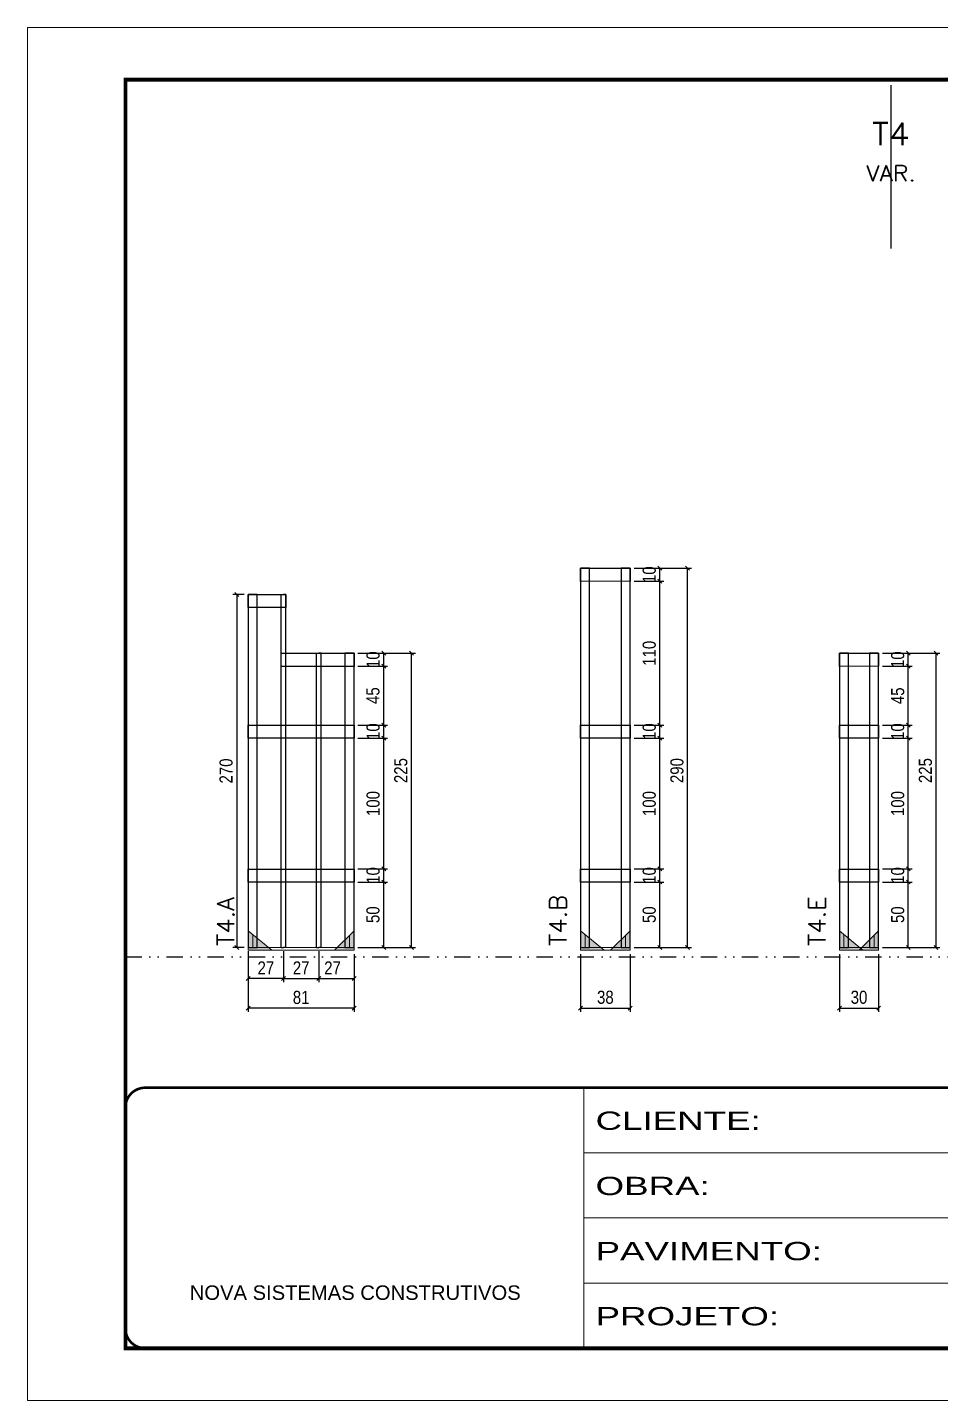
# Model space of a CAD drawing. Extents: x 14400 to 27878, y -21631 to 6985.
# Drawn here: x 16012 to 16711, y -957 to 93 of the extents above; entities that cross this region are included whole.
import ezdxf
from ezdxf.enums import TextEntityAlignment as Align

# ---------------------------------------------------------------- set-up
doc = ezdxf.new("R2010")
doc.units = 0
for name, pattern in [('CONTINUO', [0]), ('DASHED', [0.75, 0.5, -0.25]), ('DIVIDE2', [0.625, 0.25, -0.125, 0, -0.125, 0, -0.125]), ('HIDDEN', [0.375, 0.25, -0.125])]:
    doc.linetypes.add(name, pattern=pattern)
for name, color, linetype in [('COTA', 241, 'Continuous'), ('Nível', 160, 'Continuous'), ('SARR_2.2x10', 60, 'Continuous'), ('SARR_3.5x7', 81, 'Continuous'), ('SARR_7x7', 40, 'Continuous'), ('Texto de Titulo', 7, 'Continuous'), ('Texto Qtd Sarr', 242, 'Continuous')]:
    doc.layers.add(name, color=color, linetype=linetype)
for name, color, linetype, lineweight in [('Folhas', 255, 'Continuous', 9), ('Madeira', 126, 'Continuous', 18), ('Sarr 2.2x7', 40, 'Continuous', 9), ('SARRAFO DE PRESSAO', 251, 'DASHED', 9), ('Texto Seção', 7, 'Continuous', 15)]:
    doc.layers.add(name, color=color, linetype=linetype, lineweight=lineweight)
doc.styles.add('ARIAL', font='arial.ttf')
doc.styles.add('COTA TECNICA', font='techl___.ttf', dxfattribs={"height": 10})
doc.styles.add('REGUA-120', font='ROMANS.shx', dxfattribs={"height": 15})
doc.styles.add('ROMANS', font='romans.shx')
doc.styles.add('Tecnologia', font='')
doc.styles.get('Tecnologia').set_extended_font_data('Forgotten Futurist')
doc.dimstyles.new('PAINEL', dxfattribs={"dimtxt": 10, "dimasz": 3, "dimexe": 3, "dimexo": 3, "dimgap": 3, "dimtad": 1, "dimdec": 1, "dimzin": 12, "dimdsep": 46, "dimtxsty": 'COTA TECNICA', "dimblk1": 'OBLIQUE', "dimblk2": 'OBLIQUE', "dimsah": 1, "dimcen": 0.9, "dimclrd": 4, "dimclre": 4, "dimclrt": 240, "dimadec": 1, "dimazin": 3, "dimtfac": 1, "dimtdec": 1, "dimtmove": 0, "dimatfit": 3, "dimfxl": 1, "dimtolj": 1, "dimtzin": 12, "dimarcsym": 0})

# ---------------------------------------------------------------- blocks, each defined once
blk = doc.blocks.new('9999999999')
at = {"color": 30, "linetype": 'CONTINUO'}
for p, q in [((98564.6, 34230.2), (98564.6, 34429.4)), ((98564.6, 34379.6), (99584, 34379.6)), ((98564.6, 34329.8), (99488, 34329.8)), ((98564.6, 34280), (99488, 34280))]:
    blk.add_line(p, q, dxfattribs=at)
at = {"color": 30, "linetype": 'CONTINUO', "const_width": 2}
blk.add_lwpolyline([(99584, 34230.2), (99584, 34414.4, 0.414214), (99569, 34429.4), (98229, 34429.4, 0.414214), (98214, 34414.4), (98214, 34245.2, 0.414214), (98229, 34230.2), (99584, 34230.2)], format="xyb", dxfattribs=at)
at = {"layer": 'Folhas'}
blk.add_lwpolyline([(98139, 34190.2), (99624, 34190.2), (99624, 35240.2), (98139, 35240.2)], close=True, dxfattribs=at)
at = {"layer": 'Folhas', "color": 30, "const_width": 3}
blk.add_lwpolyline([(98214, 34230.2), (99584, 34230.2), (99584, 35200.2), (98214, 35200.2)], close=True, dxfattribs=at)
at = {"color": 7, "linetype": 'Continuous', "ltscale": 5, "style": 'ARIAL'}
blk.add_text('NOVA SISTEMAS CONSTRUTIVOS', height=11.059, dxfattribs=at).set_placement((98263.2, 34267.2))
at = {"layer": 'Folhas', "color": 7, "style": 'Tecnologia', "width": 1.5}
for s, p in [('CLIENTE:', (98573.7, 34397.2)), ('OBRA:', (98573.7, 34347.3)), ('PAVIMENTO:', (98573.7, 34297.5)), ('PROJETO:', (98573.7, 34247.7))]:
    blk.add_text(s, height=14, dxfattribs=at).set_placement(p)
blk = doc.blocks.new('titulo1')
at = {"layer": 'Defpoints', "color": 252, "linetype": 'HIDDEN', "ltscale": 2}
blk.add_line((0, 0), (0, 125), dxfattribs=at)
at = {"layer": 'Defpoints', "style": 'ROMANS', "oblique": 15}
blk.add_attdef('FOLHA', text='', height=10, dxfattribs=at).set_placement((0, 15.6), align=Align.MIDDLE_CENTER)
at = {"layer": 'Texto Qtd Sarr', "color": 3, "style": 'ROMANS', "oblique": 15}
for tag, height, p in [('TITULO', 17, (0, 71.4)), ('SEÇÃO', 12, (0, 41.5))]:
    blk.add_attdef(tag, text='', height=height, dxfattribs=at).set_placement(p, align=Align.MIDDLE_CENTER)
blk = doc.blocks.new('_Oblique')
at = {"color": 0, "linetype": 'ByBlock', "lineweight": -2}
blk.add_line((-0.5, -0.5), (0.5, 0.5), dxfattribs=at)
blk = doc.blocks.new('*D7072')
at = {"layer": 'COTA', "color": 4, "lineweight": -2, "transparency": 16777216}
for p, q in [((16180.9, -628.4), (16180.9, -659.6)), ((16261.9, -628.4), (16261.9, -659.6)), ((16261.9, -656.6), (16180.9, -656.6))]:
    blk.add_line(p, q, dxfattribs=at)
at = {"layer": 'Defpoints', "color": 0, "transparency": 16777216}
for p in [(16180.9, -625.4), (16261.9, -625.4), (16180.9, -656.6)]:
    blk.add_point(p, dxfattribs=at)
at = {"layer": 'COTA', "color": 4, "lineweight": -2, "transparency": 16777216, "xscale": 3, "yscale": 3, "zscale": 3, "rotation": 180}
blk.add_blockref('_Oblique', (16180.9, -656.6), dxfattribs=at)
at = {"layer": 'COTA', "color": 4, "lineweight": -2, "transparency": 16777216, "xscale": 3, "yscale": 3, "zscale": 3}
blk.add_blockref('_Oblique', (16261.9, -656.6), dxfattribs=at)
at = {"layer": 'COTA', "color": 240, "transparency": 16777216, "insert": (16221.4, -648.5), "char_height": 10, "attachment_point": 5, "style": 'COTA TECNICA'}
blk.add_mtext('\\A1;81', dxfattribs=at)
blk = doc.blocks.new('*D7073')
at = {"layer": 'COTA', "color": 4, "lineweight": -2, "transparency": 16777216}
for p, q in [((16180.9, -613.2), (16180.9, -636.9)), ((16207.9, -613.2), (16207.9, -636.9)), ((16207.9, -633.9), (16180.9, -633.9))]:
    blk.add_line(p, q, dxfattribs=at)
at = {"layer": 'Defpoints', "color": 0, "transparency": 16777216}
for p in [(16180.9, -610.2), (16207.9, -610.2), (16180.9, -633.9)]:
    blk.add_point(p, dxfattribs=at)
at = {"layer": 'COTA', "color": 4, "lineweight": -2, "transparency": 16777216, "xscale": 3, "yscale": 3, "zscale": 3, "rotation": 180}
blk.add_blockref('_Oblique', (16180.9, -633.9), dxfattribs=at)
at = {"layer": 'COTA', "color": 4, "lineweight": -2, "transparency": 16777216, "xscale": 3, "yscale": 3, "zscale": 3}
blk.add_blockref('_Oblique', (16207.9, -633.9), dxfattribs=at)
at = {"layer": 'COTA', "color": 240, "transparency": 16777216, "insert": (16194.4, -625.9), "char_height": 10, "attachment_point": 5, "style": 'COTA TECNICA'}
blk.add_mtext('\\A1;27', dxfattribs=at)
blk = doc.blocks.new('*D7074')
at = {"layer": 'COTA', "color": 4, "lineweight": -2, "transparency": 16777216}
for p, q in [((16234.9, -613.2), (16234.9, -636.9)), ((16261.9, -615.4), (16261.9, -636.9)), ((16234.9, -633.9), (16261.9, -633.9))]:
    blk.add_line(p, q, dxfattribs=at)
at = {"layer": 'Defpoints', "color": 0, "transparency": 16777216}
for p in [(16234.9, -610.2), (16261.9, -612.4), (16261.9, -633.9)]:
    blk.add_point(p, dxfattribs=at)
at = {"layer": 'COTA', "color": 4, "lineweight": -2, "transparency": 16777216, "xscale": 3, "yscale": 3, "zscale": 3, "rotation": 180}
blk.add_blockref('_Oblique', (16234.9, -633.9), dxfattribs=at)
at = {"layer": 'COTA', "color": 4, "lineweight": -2, "transparency": 16777216, "xscale": 3, "yscale": 3, "zscale": 3}
blk.add_blockref('_Oblique', (16261.9, -633.9), dxfattribs=at)
at = {"layer": 'COTA', "color": 240, "transparency": 16777216, "insert": (16245.4, -625.9), "char_height": 10, "attachment_point": 5, "style": 'COTA TECNICA'}
blk.add_mtext('\\A1;27', dxfattribs=at)
blk = doc.blocks.new('*D7075')
at = {"layer": 'COTA', "color": 4, "lineweight": -2, "transparency": 16777216}
for p, q in [((16264.9, -560.2), (16287.6, -560.2)), ((16284.6, -610.2), (16284.6, -560.2)), ((16264.9, -610.2), (16287.6, -610.2))]:
    blk.add_line(p, q, dxfattribs=at)
at = {"layer": 'Defpoints', "color": 0, "transparency": 16777216}
for p in [(16261.9, -560.2), (16284.6, -560.2), (16261.9, -610.2)]:
    blk.add_point(p, dxfattribs=at)
at = {"layer": 'COTA', "color": 4, "lineweight": -2, "transparency": 16777216, "xscale": 3, "yscale": 3, "zscale": 3}
for p, rotation in [((16284.6, -560.2), 90), ((16284.6, -610.2), 270)]:
    blk.add_blockref('_Oblique', p, dxfattribs=dict(at, rotation=rotation))
at = {"layer": 'COTA', "color": 240, "transparency": 16777216, "insert": (16276.4, -585.2), "char_height": 10, "attachment_point": 5, "rotation": 90, "style": 'COTA TECNICA'}
blk.add_mtext('\\A1;50', dxfattribs=at)
blk = doc.blocks.new('*D7076')
at = {"layer": 'COTA', "color": 4, "lineweight": -2, "transparency": 16777216}
for p, q in [((16207.9, -613.2), (16207.9, -636.9)), ((16234.9, -613.2), (16234.9, -636.9)), ((16207.9, -633.9), (16234.9, -633.9))]:
    blk.add_line(p, q, dxfattribs=at)
at = {"layer": 'Defpoints', "color": 0, "transparency": 16777216}
for p in [(16207.9, -610.2), (16234.9, -610.2), (16234.9, -633.9)]:
    blk.add_point(p, dxfattribs=at)
at = {"layer": 'COTA', "color": 4, "lineweight": -2, "transparency": 16777216, "xscale": 3, "yscale": 3, "zscale": 3, "rotation": 180}
blk.add_blockref('_Oblique', (16207.9, -633.9), dxfattribs=at)
at = {"layer": 'COTA', "color": 4, "lineweight": -2, "transparency": 16777216, "xscale": 3, "yscale": 3, "zscale": 3}
blk.add_blockref('_Oblique', (16234.9, -633.9), dxfattribs=at)
at = {"layer": 'COTA', "color": 240, "transparency": 16777216, "insert": (16221.4, -625.9), "char_height": 10, "attachment_point": 5, "style": 'COTA TECNICA'}
blk.add_mtext('\\A1;27', dxfattribs=at)
blk = doc.blocks.new('*D7077')
at = {"layer": 'COTA', "color": 4, "lineweight": -2, "transparency": 16777216}
for p, q in [((16264.9, -550.2), (16287.6, -550.2)), ((16284.6, -560.2), (16284.6, -550.2)), ((16264.9, -560.2), (16287.6, -560.2))]:
    blk.add_line(p, q, dxfattribs=at)
at = {"layer": 'Defpoints', "color": 0, "transparency": 16777216}
for p in [(16261.9, -550.2), (16284.6, -550.2), (16261.9, -560.2)]:
    blk.add_point(p, dxfattribs=at)
at = {"layer": 'COTA', "color": 4, "lineweight": -2, "transparency": 16777216, "xscale": 3, "yscale": 3, "zscale": 3}
for p, rotation in [((16284.6, -550.2), 90), ((16284.6, -560.2), 270)]:
    blk.add_blockref('_Oblique', p, dxfattribs=dict(at, rotation=rotation))
at = {"layer": 'COTA', "color": 240, "transparency": 16777216, "insert": (16276.5, -555.2), "char_height": 10, "attachment_point": 5, "rotation": 90, "style": 'COTA TECNICA'}
blk.add_mtext('\\A1;10', dxfattribs=at)
blk = doc.blocks.new('*D7078')
at = {"layer": 'COTA', "color": 4, "lineweight": -2, "transparency": 16777216}
for p, q in [((16264.9, -450.2), (16287.6, -450.2)), ((16284.6, -550.2), (16284.6, -450.2)), ((16264.9, -550.2), (16287.6, -550.2))]:
    blk.add_line(p, q, dxfattribs=at)
at = {"layer": 'Defpoints', "color": 0, "transparency": 16777216}
for p in [(16261.9, -450.2), (16284.6, -450.2), (16261.9, -550.2)]:
    blk.add_point(p, dxfattribs=at)
at = {"layer": 'COTA', "color": 4, "lineweight": -2, "transparency": 16777216, "xscale": 3, "yscale": 3, "zscale": 3}
for p, rotation in [((16284.6, -450.2), 90), ((16284.6, -550.2), 270)]:
    blk.add_blockref('_Oblique', p, dxfattribs=dict(at, rotation=rotation))
at = {"layer": 'COTA', "color": 240, "transparency": 16777216, "insert": (16276.5, -500.2), "char_height": 10, "attachment_point": 5, "rotation": 90, "style": 'COTA TECNICA'}
blk.add_mtext('\\A1;100', dxfattribs=at)
blk = doc.blocks.new('*D7079')
at = {"layer": 'COTA', "color": 4, "lineweight": -2, "transparency": 16777216}
for p, q in [((16264.9, -440.2), (16287.6, -440.2)), ((16284.6, -450.2), (16284.6, -440.2)), ((16264.9, -450.2), (16287.6, -450.2))]:
    blk.add_line(p, q, dxfattribs=at)
at = {"layer": 'Defpoints', "color": 0, "transparency": 16777216}
for p in [(16261.9, -440.2), (16284.6, -440.2), (16261.9, -450.2)]:
    blk.add_point(p, dxfattribs=at)
at = {"layer": 'COTA', "color": 4, "lineweight": -2, "transparency": 16777216, "xscale": 3, "yscale": 3, "zscale": 3}
for p, rotation in [((16284.6, -440.2), 90), ((16284.6, -450.2), 270)]:
    blk.add_blockref('_Oblique', p, dxfattribs=dict(at, rotation=rotation))
at = {"layer": 'COTA', "color": 240, "transparency": 16777216, "insert": (16276.5, -445.2), "char_height": 10, "attachment_point": 5, "rotation": 90, "style": 'COTA TECNICA'}
blk.add_mtext('\\A1;10', dxfattribs=at)
blk = doc.blocks.new('*D7080')
at = {"layer": 'COTA', "color": 4, "lineweight": -2, "transparency": 16777216}
for p, q in [((16264.9, -395.2), (16287.6, -395.2)), ((16284.6, -440.2), (16284.6, -395.2)), ((16264.9, -440.2), (16287.6, -440.2))]:
    blk.add_line(p, q, dxfattribs=at)
at = {"layer": 'Defpoints', "color": 0, "transparency": 16777216}
for p in [(16261.9, -395.2), (16284.6, -395.2), (16261.9, -440.2)]:
    blk.add_point(p, dxfattribs=at)
at = {"layer": 'COTA', "color": 4, "lineweight": -2, "transparency": 16777216, "xscale": 3, "yscale": 3, "zscale": 3}
for p, rotation in [((16284.6, -395.2), 90), ((16284.6, -440.2), 270)]:
    blk.add_blockref('_Oblique', p, dxfattribs=dict(at, rotation=rotation))
at = {"layer": 'COTA', "color": 240, "transparency": 16777216, "insert": (16276.4, -417.7), "char_height": 10, "attachment_point": 5, "rotation": 90, "style": 'COTA TECNICA'}
blk.add_mtext('\\A1;45', dxfattribs=at)
blk = doc.blocks.new('*D7081')
at = {"layer": 'COTA', "color": 4, "lineweight": -2, "transparency": 16777216}
for p, q in [((16264.9, -385.2), (16287.6, -385.2)), ((16284.6, -395.2), (16284.6, -385.2)), ((16264.9, -395.2), (16287.6, -395.2))]:
    blk.add_line(p, q, dxfattribs=at)
at = {"layer": 'Defpoints', "color": 0, "transparency": 16777216}
for p in [(16261.9, -385.2), (16284.6, -385.2), (16261.9, -395.2)]:
    blk.add_point(p, dxfattribs=at)
at = {"layer": 'COTA', "color": 4, "lineweight": -2, "transparency": 16777216, "xscale": 3, "yscale": 3, "zscale": 3}
for p, rotation in [((16284.6, -385.2), 90), ((16284.6, -395.2), 270)]:
    blk.add_blockref('_Oblique', p, dxfattribs=dict(at, rotation=rotation))
at = {"layer": 'COTA', "color": 240, "transparency": 16777216, "insert": (16276.5, -390.2), "char_height": 10, "attachment_point": 5, "rotation": 90, "style": 'COTA TECNICA'}
blk.add_mtext('\\A1;10', dxfattribs=at)
blk = doc.blocks.new('*D7082')
at = {"layer": 'COTA', "color": 4, "lineweight": -2, "transparency": 16777216}
for p, q in [((16264.9, -385.3), (16308.8, -385.3)), ((16305.8, -610.3), (16305.8, -385.3)), ((16264.9, -610.3), (16308.8, -610.3))]:
    blk.add_line(p, q, dxfattribs=at)
at = {"layer": 'Defpoints', "color": 0, "transparency": 16777216}
for p in [(16261.9, -385.3), (16305.8, -385.3), (16261.9, -610.3)]:
    blk.add_point(p, dxfattribs=at)
at = {"layer": 'COTA', "color": 4, "lineweight": -2, "transparency": 16777216, "xscale": 3, "yscale": 3, "zscale": 3}
for p, rotation in [((16305.8, -385.3), 90), ((16305.8, -610.3), 270)]:
    blk.add_blockref('_Oblique', p, dxfattribs=dict(at, rotation=rotation))
at = {"layer": 'COTA', "color": 240, "transparency": 16777216, "insert": (16297.7, -475), "char_height": 10, "attachment_point": 5, "rotation": 90, "style": 'COTA TECNICA'}
blk.add_mtext('\\A1;225', dxfattribs=at)
blk = doc.blocks.new('*D7083')
at = {"layer": 'COTA', "color": 4, "lineweight": -2, "transparency": 16777216}
for p, q in [((16177.9, -340.3), (16169.1, -340.3)), ((16172.1, -340.3), (16172.1, -610.2)), ((16177.9, -610.2), (16169.1, -610.2))]:
    blk.add_line(p, q, dxfattribs=at)
at = {"layer": 'Defpoints', "color": 0, "transparency": 16777216}
for p in [(16180.9, -340.3), (16172.1, -610.2), (16180.9, -610.2)]:
    blk.add_point(p, dxfattribs=at)
at = {"layer": 'COTA', "color": 4, "lineweight": -2, "transparency": 16777216, "xscale": 3, "yscale": 3, "zscale": 3}
for p, rotation in [((16172.1, -340.3), 90), ((16172.1, -610.2), 270)]:
    blk.add_blockref('_Oblique', p, dxfattribs=dict(at, rotation=rotation))
at = {"layer": 'COTA', "color": 240, "transparency": 16777216, "insert": (16164, -475.3), "char_height": 10, "attachment_point": 5, "rotation": 90, "style": 'COTA TECNICA'}
blk.add_mtext('\\A1;270', dxfattribs=at)
blk = doc.blocks.new('*D7084')
at = {"layer": 'COTA', "color": 4, "lineweight": -2, "transparency": 16777216}
for p, q in [((16476.2, -560.2), (16498.9, -560.2)), ((16495.9, -610.2), (16495.9, -560.2)), ((16476.2, -610.2), (16498.9, -610.2))]:
    blk.add_line(p, q, dxfattribs=at)
at = {"layer": 'Defpoints', "color": 0, "transparency": 16777216}
for p in [(16473.2, -560.2), (16495.9, -560.2), (16473.2, -610.2)]:
    blk.add_point(p, dxfattribs=at)
at = {"layer": 'COTA', "color": 4, "lineweight": -2, "transparency": 16777216, "xscale": 3, "yscale": 3, "zscale": 3}
for p, rotation in [((16495.9, -560.2), 90), ((16495.9, -610.2), 270)]:
    blk.add_blockref('_Oblique', p, dxfattribs=dict(at, rotation=rotation))
at = {"layer": 'COTA', "color": 240, "transparency": 16777216, "insert": (16487.8, -585.2), "char_height": 10, "attachment_point": 5, "rotation": 90, "style": 'COTA TECNICA'}
blk.add_mtext('\\A1;50', dxfattribs=at)
blk = doc.blocks.new('*D7085')
at = {"layer": 'COTA', "color": 4, "lineweight": -2, "transparency": 16777216}
for p, q in [((16476.2, -550.2), (16498.9, -550.2)), ((16495.9, -560.2), (16495.9, -550.2)), ((16476.2, -560.2), (16498.9, -560.2))]:
    blk.add_line(p, q, dxfattribs=at)
at = {"layer": 'Defpoints', "color": 0, "transparency": 16777216}
for p in [(16473.2, -550.2), (16495.9, -550.2), (16473.2, -560.2)]:
    blk.add_point(p, dxfattribs=at)
at = {"layer": 'COTA', "color": 4, "lineweight": -2, "transparency": 16777216, "xscale": 3, "yscale": 3, "zscale": 3}
for p, rotation in [((16495.9, -550.2), 90), ((16495.9, -560.2), 270)]:
    blk.add_blockref('_Oblique', p, dxfattribs=dict(at, rotation=rotation))
at = {"layer": 'COTA', "color": 240, "transparency": 16777216, "insert": (16487.8, -555.2), "char_height": 10, "attachment_point": 5, "rotation": 90, "style": 'COTA TECNICA'}
blk.add_mtext('\\A1;10', dxfattribs=at)
blk = doc.blocks.new('*D7086')
at = {"layer": 'COTA', "color": 4, "lineweight": -2, "transparency": 16777216}
for p, q in [((16476.2, -450.2), (16498.9, -450.2)), ((16495.9, -550.2), (16495.9, -450.2)), ((16476.2, -550.2), (16498.9, -550.2))]:
    blk.add_line(p, q, dxfattribs=at)
at = {"layer": 'Defpoints', "color": 0, "transparency": 16777216}
for p in [(16473.2, -450.2), (16495.9, -450.2), (16473.2, -550.2)]:
    blk.add_point(p, dxfattribs=at)
at = {"layer": 'COTA', "color": 4, "lineweight": -2, "transparency": 16777216, "xscale": 3, "yscale": 3, "zscale": 3}
for p, rotation in [((16495.9, -450.2), 90), ((16495.9, -550.2), 270)]:
    blk.add_blockref('_Oblique', p, dxfattribs=dict(at, rotation=rotation))
at = {"layer": 'COTA', "color": 240, "transparency": 16777216, "insert": (16487.8, -500.2), "char_height": 10, "attachment_point": 5, "rotation": 90, "style": 'COTA TECNICA'}
blk.add_mtext('\\A1;100', dxfattribs=at)
blk = doc.blocks.new('*D7087')
at = {"layer": 'COTA', "color": 4, "lineweight": -2, "transparency": 16777216}
for p, q in [((16476.2, -440.2), (16498.9, -440.2)), ((16495.9, -450.2), (16495.9, -440.2)), ((16476.2, -450.2), (16498.9, -450.2))]:
    blk.add_line(p, q, dxfattribs=at)
at = {"layer": 'Defpoints', "color": 0, "transparency": 16777216}
for p in [(16473.2, -440.2), (16495.9, -440.2), (16473.2, -450.2)]:
    blk.add_point(p, dxfattribs=at)
at = {"layer": 'COTA', "color": 4, "lineweight": -2, "transparency": 16777216, "xscale": 3, "yscale": 3, "zscale": 3}
for p, rotation in [((16495.9, -440.2), 90), ((16495.9, -450.2), 270)]:
    blk.add_blockref('_Oblique', p, dxfattribs=dict(at, rotation=rotation))
at = {"layer": 'COTA', "color": 240, "transparency": 16777216, "insert": (16487.8, -445.2), "char_height": 10, "attachment_point": 5, "rotation": 90, "style": 'COTA TECNICA'}
blk.add_mtext('\\A1;10', dxfattribs=at)
blk = doc.blocks.new('*D7088')
at = {"layer": 'COTA', "color": 4, "lineweight": -2, "transparency": 16777216}
for p, q in [((16476.2, -320.2), (16498.9, -320.2)), ((16495.9, -330.2), (16495.9, -320.2)), ((16476.2, -330.2), (16498.9, -330.2))]:
    blk.add_line(p, q, dxfattribs=at)
at = {"layer": 'Defpoints', "color": 0, "transparency": 16777216}
for p in [(16473.2, -320.2), (16495.9, -320.2), (16473.2, -330.2)]:
    blk.add_point(p, dxfattribs=at)
at = {"layer": 'COTA', "color": 4, "lineweight": -2, "transparency": 16777216, "xscale": 3, "yscale": 3, "zscale": 3}
for p, rotation in [((16495.9, -320.2), 90), ((16495.9, -330.2), 270)]:
    blk.add_blockref('_Oblique', p, dxfattribs=dict(at, rotation=rotation))
at = {"layer": 'COTA', "color": 240, "transparency": 16777216, "insert": (16487.8, -325.2), "char_height": 10, "attachment_point": 5, "rotation": 90, "style": 'COTA TECNICA'}
blk.add_mtext('\\A1;10', dxfattribs=at)
blk = doc.blocks.new('*D7089')
at = {"layer": 'COTA', "color": 4, "lineweight": -2, "transparency": 16777216}
for p, q in [((16476.2, -320.3), (16520.1, -320.3)), ((16517.1, -610.3), (16517.1, -320.3)), ((16476.2, -610.3), (16520.1, -610.3))]:
    blk.add_line(p, q, dxfattribs=at)
at = {"layer": 'Defpoints', "color": 0, "transparency": 16777216}
for p in [(16473.2, -320.3), (16517.1, -320.3), (16473.2, -610.3)]:
    blk.add_point(p, dxfattribs=at)
at = {"layer": 'COTA', "color": 4, "lineweight": -2, "transparency": 16777216, "xscale": 3, "yscale": 3, "zscale": 3}
for p, rotation in [((16517.1, -320.3), 90), ((16517.1, -610.3), 270)]:
    blk.add_blockref('_Oblique', p, dxfattribs=dict(at, rotation=rotation))
at = {"layer": 'COTA', "color": 240, "transparency": 16777216, "insert": (16509, -475), "char_height": 10, "attachment_point": 5, "rotation": 90, "style": 'COTA TECNICA'}
blk.add_mtext('\\A1;290', dxfattribs=at)
blk = doc.blocks.new('*D7090')
at = {"layer": 'COTA', "color": 4, "lineweight": -2, "transparency": 16777216}
for p, q in [((16435.2, -615.4), (16435.2, -659.6)), ((16473.2, -615.4), (16473.2, -659.6)), ((16435.2, -656.6), (16473.2, -656.6))]:
    blk.add_line(p, q, dxfattribs=at)
at = {"layer": 'Defpoints', "color": 0, "transparency": 16777216}
for p in [(16435.2, -612.4), (16473.2, -612.4), (16473.2, -656.6)]:
    blk.add_point(p, dxfattribs=at)
at = {"layer": 'COTA', "color": 4, "lineweight": -2, "transparency": 16777216, "xscale": 3, "yscale": 3, "zscale": 3, "rotation": 180}
blk.add_blockref('_Oblique', (16435.2, -656.6), dxfattribs=at)
at = {"layer": 'COTA', "color": 4, "lineweight": -2, "transparency": 16777216, "xscale": 3, "yscale": 3, "zscale": 3}
blk.add_blockref('_Oblique', (16473.2, -656.6), dxfattribs=at)
at = {"layer": 'COTA', "color": 240, "transparency": 16777216, "insert": (16454.2, -648.4), "char_height": 10, "attachment_point": 5, "style": 'COTA TECNICA'}
blk.add_mtext('\\A1;38', dxfattribs=at)
blk = doc.blocks.new('*D7091')
at = {"layer": 'COTA', "color": 4, "lineweight": -2, "transparency": 16777216}
for p, q in [((16476.2, -330.2), (16498.9, -330.2)), ((16495.9, -440.3), (16495.9, -330.2)), ((16476.2, -440.3), (16498.9, -440.3))]:
    blk.add_line(p, q, dxfattribs=at)
at = {"layer": 'Defpoints', "color": 0, "transparency": 16777216}
for p in [(16473.2, -330.2), (16495.9, -330.2), (16473.2, -440.3)]:
    blk.add_point(p, dxfattribs=at)
at = {"layer": 'COTA', "color": 4, "lineweight": -2, "transparency": 16777216, "xscale": 3, "yscale": 3, "zscale": 3}
for p, rotation in [((16495.9, -330.2), 90), ((16495.9, -440.3), 270)]:
    blk.add_blockref('_Oblique', p, dxfattribs=dict(at, rotation=rotation))
at = {"layer": 'COTA', "color": 240, "transparency": 16777216, "insert": (16487.8, -385.3), "char_height": 10, "attachment_point": 5, "rotation": 90, "style": 'COTA TECNICA'}
blk.add_mtext('\\A1;110', dxfattribs=at)
blk = doc.blocks.new('*D7094')
at = {"layer": 'COTA', "color": 4, "lineweight": -2, "transparency": 16777216}
for p, q in [((16666.3, -560.2), (16689, -560.2)), ((16686, -610.2), (16686, -560.2)), ((16666.3, -610.2), (16689, -610.2))]:
    blk.add_line(p, q, dxfattribs=at)
at = {"layer": 'Defpoints', "color": 0, "transparency": 16777216}
for p in [(16663.3, -560.2), (16686, -560.2), (16663.3, -610.2)]:
    blk.add_point(p, dxfattribs=at)
at = {"layer": 'COTA', "color": 4, "lineweight": -2, "transparency": 16777216, "xscale": 3, "yscale": 3, "zscale": 3}
for p, rotation in [((16686, -560.2), 90), ((16686, -610.2), 270)]:
    blk.add_blockref('_Oblique', p, dxfattribs=dict(at, rotation=rotation))
at = {"layer": 'COTA', "color": 240, "transparency": 16777216, "insert": (16677.9, -585.2), "char_height": 10, "attachment_point": 5, "rotation": 90, "style": 'COTA TECNICA'}
blk.add_mtext('\\A1;50', dxfattribs=at)
blk = doc.blocks.new('*D7095')
at = {"layer": 'COTA', "color": 4, "lineweight": -2, "transparency": 16777216}
for p, q in [((16666.3, -550.2), (16689, -550.2)), ((16686, -560.2), (16686, -550.2)), ((16666.3, -560.2), (16689, -560.2))]:
    blk.add_line(p, q, dxfattribs=at)
at = {"layer": 'Defpoints', "color": 0, "transparency": 16777216}
for p in [(16663.3, -550.2), (16686, -550.2), (16663.3, -560.2)]:
    blk.add_point(p, dxfattribs=at)
at = {"layer": 'COTA', "color": 4, "lineweight": -2, "transparency": 16777216, "xscale": 3, "yscale": 3, "zscale": 3}
for p, rotation in [((16686, -550.2), 90), ((16686, -560.2), 270)]:
    blk.add_blockref('_Oblique', p, dxfattribs=dict(at, rotation=rotation))
at = {"layer": 'COTA', "color": 240, "transparency": 16777216, "insert": (16677.9, -555.2), "char_height": 10, "attachment_point": 5, "rotation": 90, "style": 'COTA TECNICA'}
blk.add_mtext('\\A1;10', dxfattribs=at)
blk = doc.blocks.new('*D7096')
at = {"layer": 'COTA', "color": 4, "lineweight": -2, "transparency": 16777216}
for p, q in [((16666.3, -450.2), (16689, -450.2)), ((16686, -550.2), (16686, -450.2)), ((16666.3, -550.2), (16689, -550.2))]:
    blk.add_line(p, q, dxfattribs=at)
at = {"layer": 'Defpoints', "color": 0, "transparency": 16777216}
for p in [(16663.3, -450.2), (16686, -450.2), (16663.3, -550.2)]:
    blk.add_point(p, dxfattribs=at)
at = {"layer": 'COTA', "color": 4, "lineweight": -2, "transparency": 16777216, "xscale": 3, "yscale": 3, "zscale": 3}
for p, rotation in [((16686, -450.2), 90), ((16686, -550.2), 270)]:
    blk.add_blockref('_Oblique', p, dxfattribs=dict(at, rotation=rotation))
at = {"layer": 'COTA', "color": 240, "transparency": 16777216, "insert": (16677.9, -500.2), "char_height": 10, "attachment_point": 5, "rotation": 90, "style": 'COTA TECNICA'}
blk.add_mtext('\\A1;100', dxfattribs=at)
blk = doc.blocks.new('*D7097')
at = {"layer": 'COTA', "color": 4, "lineweight": -2, "transparency": 16777216}
for p, q in [((16666.3, -440.2), (16689, -440.2)), ((16686, -450.2), (16686, -440.2)), ((16666.3, -450.2), (16689, -450.2))]:
    blk.add_line(p, q, dxfattribs=at)
at = {"layer": 'Defpoints', "color": 0, "transparency": 16777216}
for p in [(16663.3, -440.2), (16686, -440.2), (16663.3, -450.2)]:
    blk.add_point(p, dxfattribs=at)
at = {"layer": 'COTA', "color": 4, "lineweight": -2, "transparency": 16777216, "xscale": 3, "yscale": 3, "zscale": 3}
for p, rotation in [((16686, -440.2), 90), ((16686, -450.2), 270)]:
    blk.add_blockref('_Oblique', p, dxfattribs=dict(at, rotation=rotation))
at = {"layer": 'COTA', "color": 240, "transparency": 16777216, "insert": (16677.9, -445.2), "char_height": 10, "attachment_point": 5, "rotation": 90, "style": 'COTA TECNICA'}
blk.add_mtext('\\A1;10', dxfattribs=at)
blk = doc.blocks.new('*D7098')
at = {"layer": 'COTA', "color": 4, "lineweight": -2, "transparency": 16777216}
for p, q in [((16666.3, -385.2), (16689, -385.2)), ((16686, -395.2), (16686, -385.2)), ((16666.3, -395.2), (16689, -395.2))]:
    blk.add_line(p, q, dxfattribs=at)
at = {"layer": 'Defpoints', "color": 0, "transparency": 16777216}
for p in [(16663.3, -385.2), (16686, -385.2), (16663.3, -395.2)]:
    blk.add_point(p, dxfattribs=at)
at = {"layer": 'COTA', "color": 4, "lineweight": -2, "transparency": 16777216, "xscale": 3, "yscale": 3, "zscale": 3}
for p, rotation in [((16686, -385.2), 90), ((16686, -395.2), 270)]:
    blk.add_blockref('_Oblique', p, dxfattribs=dict(at, rotation=rotation))
at = {"layer": 'COTA', "color": 240, "transparency": 16777216, "insert": (16677.9, -390.2), "char_height": 10, "attachment_point": 5, "rotation": 90, "style": 'COTA TECNICA'}
blk.add_mtext('\\A1;10', dxfattribs=at)
blk = doc.blocks.new('*D7099')
at = {"layer": 'COTA', "color": 4, "lineweight": -2, "transparency": 16777216}
for p, q in [((16666.3, -385.3), (16710.2, -385.3)), ((16707.2, -610.3), (16707.2, -385.3)), ((16666.3, -610.3), (16710.2, -610.3))]:
    blk.add_line(p, q, dxfattribs=at)
at = {"layer": 'Defpoints', "color": 0, "transparency": 16777216}
for p in [(16663.3, -385.3), (16707.2, -385.3), (16663.3, -610.3)]:
    blk.add_point(p, dxfattribs=at)
at = {"layer": 'COTA', "color": 4, "lineweight": -2, "transparency": 16777216, "xscale": 3, "yscale": 3, "zscale": 3}
for p, rotation in [((16707.2, -385.3), 90), ((16707.2, -610.3), 270)]:
    blk.add_blockref('_Oblique', p, dxfattribs=dict(at, rotation=rotation))
at = {"layer": 'COTA', "color": 240, "transparency": 16777216, "insert": (16699.1, -475), "char_height": 10, "attachment_point": 5, "rotation": 90, "style": 'COTA TECNICA'}
blk.add_mtext('\\A1;225', dxfattribs=at)
blk = doc.blocks.new('*D7102')
at = {"layer": 'COTA', "color": 4, "lineweight": -2, "transparency": 16777216}
for p, q in [((16633.3, -615.4), (16633.3, -659.6)), ((16663.3, -615.4), (16663.3, -659.6)), ((16633.3, -656.6), (16663.3, -656.6))]:
    blk.add_line(p, q, dxfattribs=at)
at = {"layer": 'Defpoints', "color": 0, "transparency": 16777216}
for p in [(16633.3, -612.4), (16663.3, -612.4), (16663.3, -656.6)]:
    blk.add_point(p, dxfattribs=at)
at = {"layer": 'COTA', "color": 4, "lineweight": -2, "transparency": 16777216, "xscale": 3, "yscale": 3, "zscale": 3, "rotation": 180}
blk.add_blockref('_Oblique', (16633.3, -656.6), dxfattribs=at)
at = {"layer": 'COTA', "color": 4, "lineweight": -2, "transparency": 16777216, "xscale": 3, "yscale": 3, "zscale": 3}
blk.add_blockref('_Oblique', (16663.3, -656.6), dxfattribs=at)
at = {"layer": 'COTA', "color": 240, "transparency": 16777216, "insert": (16648.3, -648.4), "char_height": 10, "attachment_point": 5, "style": 'COTA TECNICA'}
blk.add_mtext('\\A1;30', dxfattribs=at)
blk = doc.blocks.new('*D7100')
at = {"layer": 'COTA', "color": 4, "lineweight": -2, "transparency": 16777216}
for p, q in [((16666.3, -395.2), (16689, -395.2)), ((16686, -440.3), (16686, -395.2)), ((16666.3, -440.3), (16689, -440.3))]:
    blk.add_line(p, q, dxfattribs=at)
at = {"layer": 'Defpoints', "color": 0, "transparency": 16777216}
for p in [(16663.3, -395.2), (16686, -395.2), (16663.3, -440.3)]:
    blk.add_point(p, dxfattribs=at)
at = {"layer": 'COTA', "color": 4, "lineweight": -2, "transparency": 16777216, "xscale": 3, "yscale": 3, "zscale": 3}
for p, rotation in [((16686, -395.2), 90), ((16686, -440.3), 270)]:
    blk.add_blockref('_Oblique', p, dxfattribs=dict(at, rotation=rotation))
at = {"layer": 'COTA', "color": 240, "transparency": 16777216, "insert": (16677.9, -417.8), "char_height": 10, "attachment_point": 5, "rotation": 90, "style": 'COTA TECNICA'}
blk.add_mtext('\\A1;45', dxfattribs=at)

msp = doc.modelspace()

# ---------------------------------------------------------------- hatches: boundary and pattern name
at = {"layer": 'Madeira'}
h = msp.add_hatch(color=252, dxfattribs=at)
h.dxf.hatch_style = 2
h.paths.add_polyline_path([(16180.85, -597.44), (16180.85, -612.44), (16198.85, -612.44)])
h = msp.add_hatch(color=252, dxfattribs=at)
h.dxf.hatch_style = 2
h.paths.add_polyline_path([(16261.85, -597.44), (16261.85, -612.44), (16246.85, -612.44)])
h = msp.add_hatch(color=252, dxfattribs=at)
h.dxf.hatch_style = 2
h.paths.add_polyline_path([(16435.17, -597.44), (16435.17, -612.44), (16453.17, -612.44)])
h = msp.add_hatch(color=252, dxfattribs=at)
h.dxf.hatch_style = 2
h.paths.add_polyline_path([(16473.17, -597.44), (16473.17, -612.44), (16458.17, -612.44)])
h = msp.add_hatch(color=252, dxfattribs=at)
h.dxf.hatch_style = 2
h.paths.add_polyline_path([(16633.29, -597.44), (16633.29, -612.44), (16651.29, -612.44)])
h = msp.add_hatch(color=252, dxfattribs=at)
h.dxf.hatch_style = 2
h.paths.add_polyline_path([(16663.29, -597.44), (16663.29, -612.44), (16648.29, -612.44)])

# ---------------------------------------------------------------- linework, layer by layer
at = {"layer": 'Madeira', "color": 1, "linetype": 'HIDDEN'}
for p, q in [((16184.35, -600.94), (16184.35, -610.24)), ((16184.35, -600.94), (16184.35, -610.24)), ((16187.85, -604.44), (16187.85, -610.24)), ((16258.35, -600.94), (16258.35, -610.24)), ((16258.35, -600.94), (16258.35, -610.24)), ((16438.67, -600.94), (16438.67, -610.24)), ((16438.67, -600.94), (16438.67, -610.24)), ((16442.17, -604.44), (16442.17, -610.24)), ((16469.67, -600.94), (16469.67, -610.24)), ((16469.67, -600.94), (16469.67, -610.24)), ((16636.79, -600.94), (16636.79, -610.24)), ((16636.79, -600.94), (16636.79, -610.24)), ((16640.29, -604.44), (16640.29, -610.24)), ((16659.79, -600.94), (16659.79, -610.24)), ((16659.79, -600.94), (16659.79, -610.24)), ((16190.69, -610.24), (16180.85, -610.24)), ((16190.69, -610.24), (16180.85, -610.24)), ((16196.65, -610.24), (16180.85, -610.24)), ((16249.05, -610.24), (16261.85, -610.24)), ((16252.02, -610.24), (16261.85, -610.24)), ((16252.02, -610.24), (16261.85, -610.24)), ((16445, -610.24), (16435.17, -610.24)), ((16445, -610.24), (16435.17, -610.24)), ((16450.97, -610.24), (16435.17, -610.24)), ((16460.37, -610.24), (16473.17, -610.24)), ((16463.34, -610.24), (16473.17, -610.24)), ((16463.34, -610.24), (16473.17, -610.24)), ((16643.12, -610.24), (16633.29, -610.24)), ((16643.12, -610.24), (16633.29, -610.24)), ((16649.09, -610.24), (16633.29, -610.24)), ((16650.49, -610.24), (16663.29, -610.24)), ((16653.45, -610.24), (16663.29, -610.24)), ((16653.45, -610.24), (16663.29, -610.24))]:
    msp.add_line(p, q, dxfattribs=at)
at = {"layer": 'Madeira'}
for p, q in [((16180.85, -610.24), (16180.85, -612.44)), ((16180.85, -610.24), (16180.85, -612.44)), ((16180.85, -610.24), (16180.85, -612.44)), ((16435.17, -610.24), (16435.17, -612.44)), ((16435.17, -610.24), (16435.17, -612.44)), ((16435.17, -610.24), (16435.17, -612.44)), ((16633.29, -610.24), (16633.29, -612.44)), ((16633.29, -610.24), (16633.29, -612.44)), ((16633.29, -610.24), (16633.29, -612.44))]:
    msp.add_line(p, q, dxfattribs=at)
at = {"layer": 'Madeira', "color": 0}
for points in [[(16180.85, -597.44), (16180.85, -612.44), (16198.85, -612.44), (16180.85, -597.44)], [(16261.85, -597.44), (16261.85, -612.44), (16246.85, -612.44), (16261.85, -597.44)], [(16435.17, -597.44), (16435.17, -612.44), (16453.17, -612.44), (16435.17, -597.44)], [(16473.17, -597.44), (16473.17, -612.44), (16458.17, -612.44), (16473.17, -597.44)], [(16633.29, -597.44), (16633.29, -612.44), (16651.29, -612.44), (16633.29, -597.44)], [(16663.29, -597.44), (16663.29, -612.44), (16648.29, -612.44), (16663.29, -597.44)]]:
    msp.add_lwpolyline(points, dxfattribs=at)
at = {"layer": 'Nível', "color": 4, "linetype": 'DIVIDE2', "ltscale": 50}
msp.add_line((16086.97, -617.44), (17456.97, -617.44), dxfattribs=at)
msp.add_line((16086.97, -617.44), (17456.97, -617.44), dxfattribs=at)
at = {"layer": 'Sarr 2.2x7'}
for points in [[(16261.85, -610.24), (16180.85, -610.24), (16180.85, -612.44), (16261.85, -612.44)], [(16473.17, -610.24), (16435.17, -610.24), (16435.17, -612.44), (16473.17, -612.44)], [(16663.29, -610.24), (16633.29, -610.24), (16633.29, -612.44), (16663.29, -612.44)]]:
    msp.add_lwpolyline(points, close=True, dxfattribs=at)
at = {"layer": 'SARR_2.2x10'}
for points in [[(16435.17, -320.28), (16473.17, -320.27), (16473.17, -330.27), (16435.17, -330.28)], [(16180.86, -340.28), (16209.61, -340.28), (16209.61, -350.28), (16180.86, -350.28)], [(16206.11, -385.28), (16261.86, -385.28), (16261.86, -395.28), (16206.11, -395.28)], [(16633.29, -385.28), (16663.29, -385.27), (16663.29, -395.27), (16633.29, -395.28)], [(16180.85, -440.28), (16261.86, -440.28), (16261.86, -450.28), (16180.85, -450.28)], [(16435.17, -440.28), (16473.17, -440.27), (16473.17, -450.27), (16435.17, -450.28)], [(16633.29, -440.28), (16663.29, -440.27), (16663.29, -450.27), (16633.29, -450.28)], [(16180.85, -550.28), (16261.86, -550.28), (16261.86, -560.28), (16180.85, -560.28)], [(16435.17, -550.28), (16473.17, -550.27), (16473.17, -560.27), (16435.17, -560.28)], [(16633.29, -550.28), (16663.29, -550.27), (16663.29, -560.27), (16633.29, -560.28)]]:
    msp.add_lwpolyline(points, close=True, dxfattribs=at)
at = {"layer": 'SARR_3.5x7'}
for p, q in [((16206.1, -610.24), (16206.11, -340.28)), ((16206.11, -340.28), (16207.86, -340.28)), ((16209.61, -340.28), (16207.86, -340.28)), ((16209.6, -610.24), (16209.61, -340.28)), ((16233.1, -610.24), (16233.11, -385.28)), ((16233.11, -385.28), (16234.86, -385.28)), ((16236.61, -385.28), (16234.86, -385.28)), ((16236.6, -610.24), (16236.61, -385.28)), ((16206.1, -610.24), (16207.85, -610.24)), ((16209.6, -610.24), (16207.85, -610.24)), ((16233.1, -610.24), (16234.85, -610.24)), ((16236.6, -610.24), (16234.85, -610.24))]:
    msp.add_line(p, q, dxfattribs=at)
at = {"layer": 'SARR_7x7'}
for points in [[(16435.17, -610.24), (16442.17, -610.24), (16442.17, -320.28), (16435.17, -320.28)], [(16466.17, -610.24), (16473.17, -610.24), (16473.17, -320.27), (16466.17, -320.27)], [(16180.85, -610.24), (16187.85, -610.24), (16187.86, -340.28), (16180.86, -340.28)], [(16254.85, -610.24), (16261.85, -610.24), (16261.86, -385.28), (16254.86, -385.28)], [(16633.29, -610.24), (16640.29, -610.24), (16640.29, -385.28), (16633.29, -385.28)], [(16656.29, -610.24), (16663.29, -610.24), (16663.29, -385.27), (16656.29, -385.27)]]:
    msp.add_lwpolyline(points, close=True, dxfattribs=at)

# ---------------------------------------------------------------- block references
at = {"layer": 'SARRAFO DE PRESSAO', "color": 6, "linetype": 'ByBlock'}
msp.add_blockref('9999999999', (-82127.01, -35146.93), dxfattribs=at)
at = {"layer": 'Texto Seção'}
ref = msp.add_blockref('titulo1', (16672.81, -75.77), dxfattribs=at)
ref.add_attrib('TITULO', 'T4', dxfattribs={"layer": 'Texto de Titulo', "color": 7, "height": 17, "style": 'ROMANS', "width": 1.1}).set_placement((16672.81, 11.73), align=Align.MIDDLE_CENTER)
ref.add_attrib('SEÇÃO', 'VAR.', dxfattribs={"layer": 'Texto de Titulo', "color": 7, "height": 12, "style": 'ROMANS', "width": 1.1}).set_placement((16672.81, -18.27), align=Align.MIDDLE_CENTER)

# ---------------------------------------------------------------- texts
at = {"layer": 'Texto Seção', "style": 'REGUA-120', "width": 1.05}
for s, p in [('T4.A', (16170.17, -609.14)), ('T4.B', (16424.49, -609.14)), ('T4.E', (16622.61, -609.14))]:
    msp.add_text(s, height=13, rotation=90, dxfattribs=at).set_placement(p)

# ---------------------------------------------------------------- dimensions: what is measured, and where the dimension line sits
at = {"layer": 'COTA'}
for base, p1, p2, angle, picture, middle in [((16495.87, -320.24), (16473.17, -330.24), (16473.17, -320.24), 90, '*D7088', (16495.87, -325.24)), ((16517.08, -320.27), (16473.17, -610.28), (16473.17, -320.27), 90, '*D7089', (16517.08, -474.97)), ((16284.55, -385.24), (16261.85, -395.24), (16261.85, -385.24), 90, '*D7081', (16284.55, -390.24)), ((16305.77, -385.28), (16261.85, -610.28), (16261.86, -385.28), 90, '*D7082', (16305.77, -474.98)), ((16685.98, -385.24), (16663.29, -395.24), (16663.29, -385.24), 90, '*D7098', (16685.98, -390.24)), ((16707.2, -385.27), (16663.29, -610.28), (16663.29, -385.27), 90, '*D7099', (16707.2, -474.97)), ((16284.55, -440.24), (16261.85, -450.24), (16261.85, -440.24), 90, '*D7079', (16284.55, -445.24)), ((16495.87, -440.24), (16473.17, -450.24), (16473.17, -440.24), 90, '*D7087', (16495.87, -445.24)), ((16685.98, -440.24), (16663.29, -450.24), (16663.29, -440.24), 90, '*D7097', (16685.98, -445.24)), ((16284.55, -550.24), (16261.85, -560.24), (16261.85, -550.24), 90, '*D7077', (16284.55, -555.24)), ((16495.87, -550.24), (16473.17, -560.24), (16473.17, -550.24), 90, '*D7085', (16495.87, -555.24)), ((16685.98, -550.24), (16663.29, -560.24), (16663.29, -550.24), 90, '*D7095', (16685.98, -555.24)), ((16180.85, -656.62), (16261.85, -625.44), (16180.85, -625.44), 180, '*D7072', (16221.35, -656.62))]:
    dim = msp.add_linear_dim(base=base, p1=p1, p2=p2, angle=angle, dimstyle='PAINEL', override={"dimtmove": 1}, dxfattribs=at)
    dim.commit()
    dim.dimension.update_dxf_attribs({"geometry": picture, "text_midpoint": middle, "dimtype": 160})
for base, p1, p2, picture, middle in [((16495.87, -330.24), (16473.17, -440.27), (16473.17, -330.24), '*D7091', (16487.76, -385.26)), ((16172.06, -610.24), (16180.86, -340.28), (16180.85, -610.24), '*D7083', (16163.95, -475.26)), ((16685.99, -395.24), (16663.29, -440.27), (16663.29, -395.24), '*D7100', (16677.88, -417.76))]:
    dim = msp.add_linear_dim(base=base, p1=p1, p2=p2, angle=90, dimstyle='PAINEL', dxfattribs=at)
    dim.commit()
    dim.dimension.update_dxf_attribs({"geometry": picture, "text_midpoint": middle})
for base, p1, p2, angle, picture, middle in [((16284.55, -395.24), (16261.85, -440.24), (16261.85, -395.24), 90, '*D7080', (16276.44, -417.74)), ((16284.55, -450.24), (16261.85, -550.24), (16261.85, -450.24), 90, '*D7078', (16276.45, -500.24)), ((16495.87, -450.24), (16473.17, -550.24), (16473.17, -450.24), 90, '*D7086', (16487.76, -500.24)), ((16685.98, -450.24), (16663.29, -550.24), (16663.29, -450.24), 90, '*D7096', (16677.88, -500.24)), ((16284.55, -560.24), (16261.85, -610.24), (16261.85, -560.24), 90, '*D7075', (16276.44, -585.24)), ((16495.87, -560.24), (16473.17, -610.24), (16473.17, -560.24), 90, '*D7084', (16487.76, -585.24)), ((16685.98, -560.24), (16663.29, -610.24), (16663.29, -560.24), 90, '*D7094', (16677.88, -585.24)), ((16180.85, -633.94), (16207.85, -610.24), (16180.85, -610.24), 180, '*D7073', (16194.35, -625.87))]:
    dim = msp.add_linear_dim(base=base, p1=p1, p2=p2, angle=angle, dimstyle='PAINEL', override={"dimtmove": 1}, dxfattribs=at)
    dim.commit()
    dim.dimension.update_dxf_attribs({"geometry": picture, "text_midpoint": middle})
dim = msp.add_linear_dim(base=(16234.85, -633.94), p1=(16207.85, -610.24), p2=(16234.85, -610.24), dimstyle='PAINEL', override={"dimtmove": 1}, dxfattribs=at)
dim.commit()
dim.dimension.update_dxf_attribs({"geometry": '*D7076', "text_midpoint": (16221.35, -625.87)})
dim = msp.add_linear_dim(base=(16261.85, -633.94), p1=(16234.85, -610.24), p2=(16261.85, -612.44), dimstyle='PAINEL', override={"dimtmove": 1}, dxfattribs=at)
dim.commit()
dim.dimension.update_dxf_attribs({"geometry": '*D7074', "text_midpoint": (16245.35, -633.94), "dimtype": 160})
for base, p1, p2, picture, middle in [((16473.17, -656.62), (16435.17, -612.44), (16473.17, -612.44), '*D7090', (16454.17, -648.38)), ((16663.29, -656.62), (16633.29, -612.44), (16663.29, -612.44), '*D7102', (16648.29, -648.4))]:
    dim = msp.add_linear_dim(base=base, p1=p1, p2=p2, dimstyle='PAINEL', dxfattribs=at)
    dim.commit()
    dim.dimension.update_dxf_attribs({"geometry": picture, "text_midpoint": middle})

doc.saveas('drawing.dxf')
